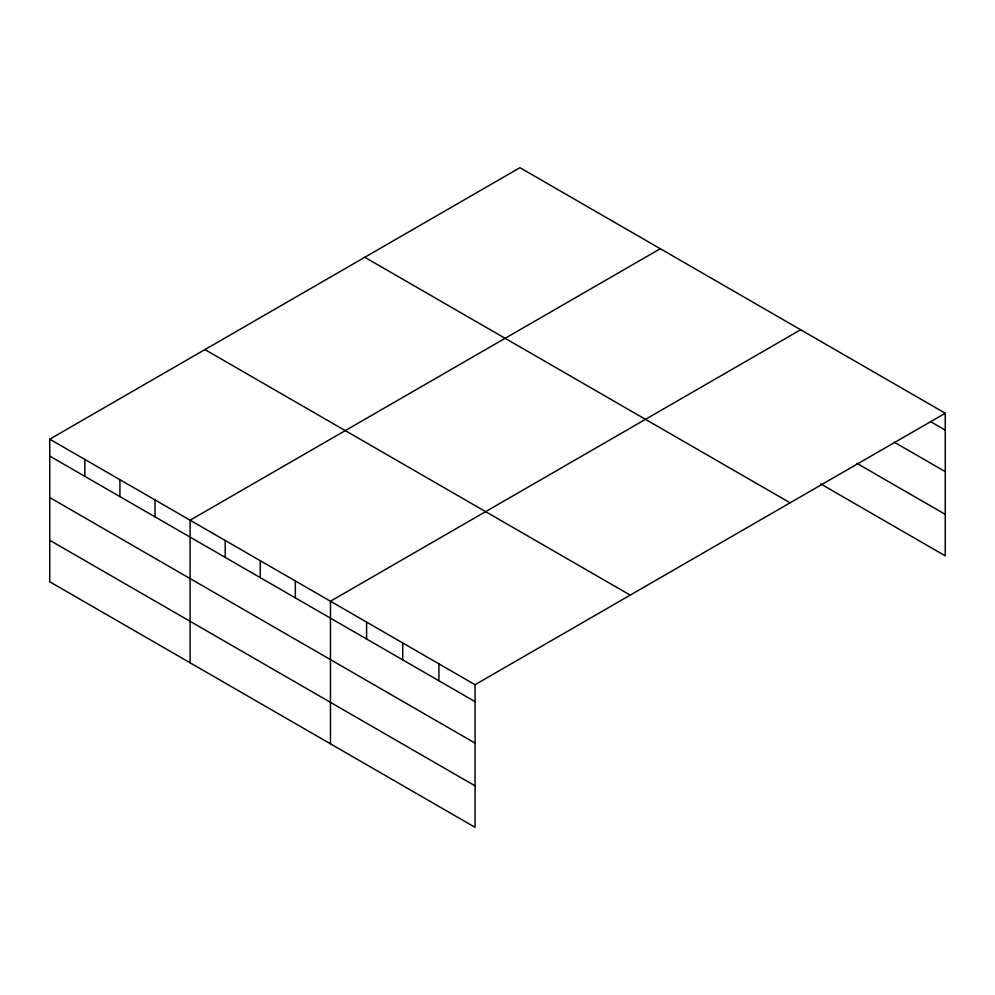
<?xml version="1.0" encoding="UTF-8"?>
<svg xmlns="http://www.w3.org/2000/svg" width="995" height="995" viewBox="0 0 995 995"><rect width="100%" height="100%" fill="white"/><g stroke="black" fill="none" stroke-linecap="round" stroke-linejoin="round"><path stroke-width="1.49" d="M820.738 483.943L945.25 555.832L945.25 413.236L519.95 167.695L49.75 439.168L49.75 581.764L475.05 827.305L475.05 684.709L49.75 439.168M660.307 248.725L190.095 520.198L190.095 662.782M800.652 329.755L330.452 601.229L330.452 743.812M475.05 684.709L945.25 413.236M930.524 421.656L945.25 430.151M894.368 442.253L945.25 471.63M856.882 463.334L945.25 514.353M364.792 257.282L790.08 502.823M204.92 349.581L630.208 595.122M49.75 456.083L475.05 701.624M49.75 497.55L475.05 743.091M49.75 540.285L475.05 785.826M438.894 663.839L438.894 680.754M402.751 642.969L402.751 659.884M366.595 622.099L366.595 639.014M295.353 580.968L295.353 597.883M260.267 560.707L260.267 577.622M225.181 540.459L225.181 557.362M155.009 499.938L155.009 516.853M119.922 479.677L119.922 496.592M84.836 459.429L84.836 476.331"/></g></svg>
